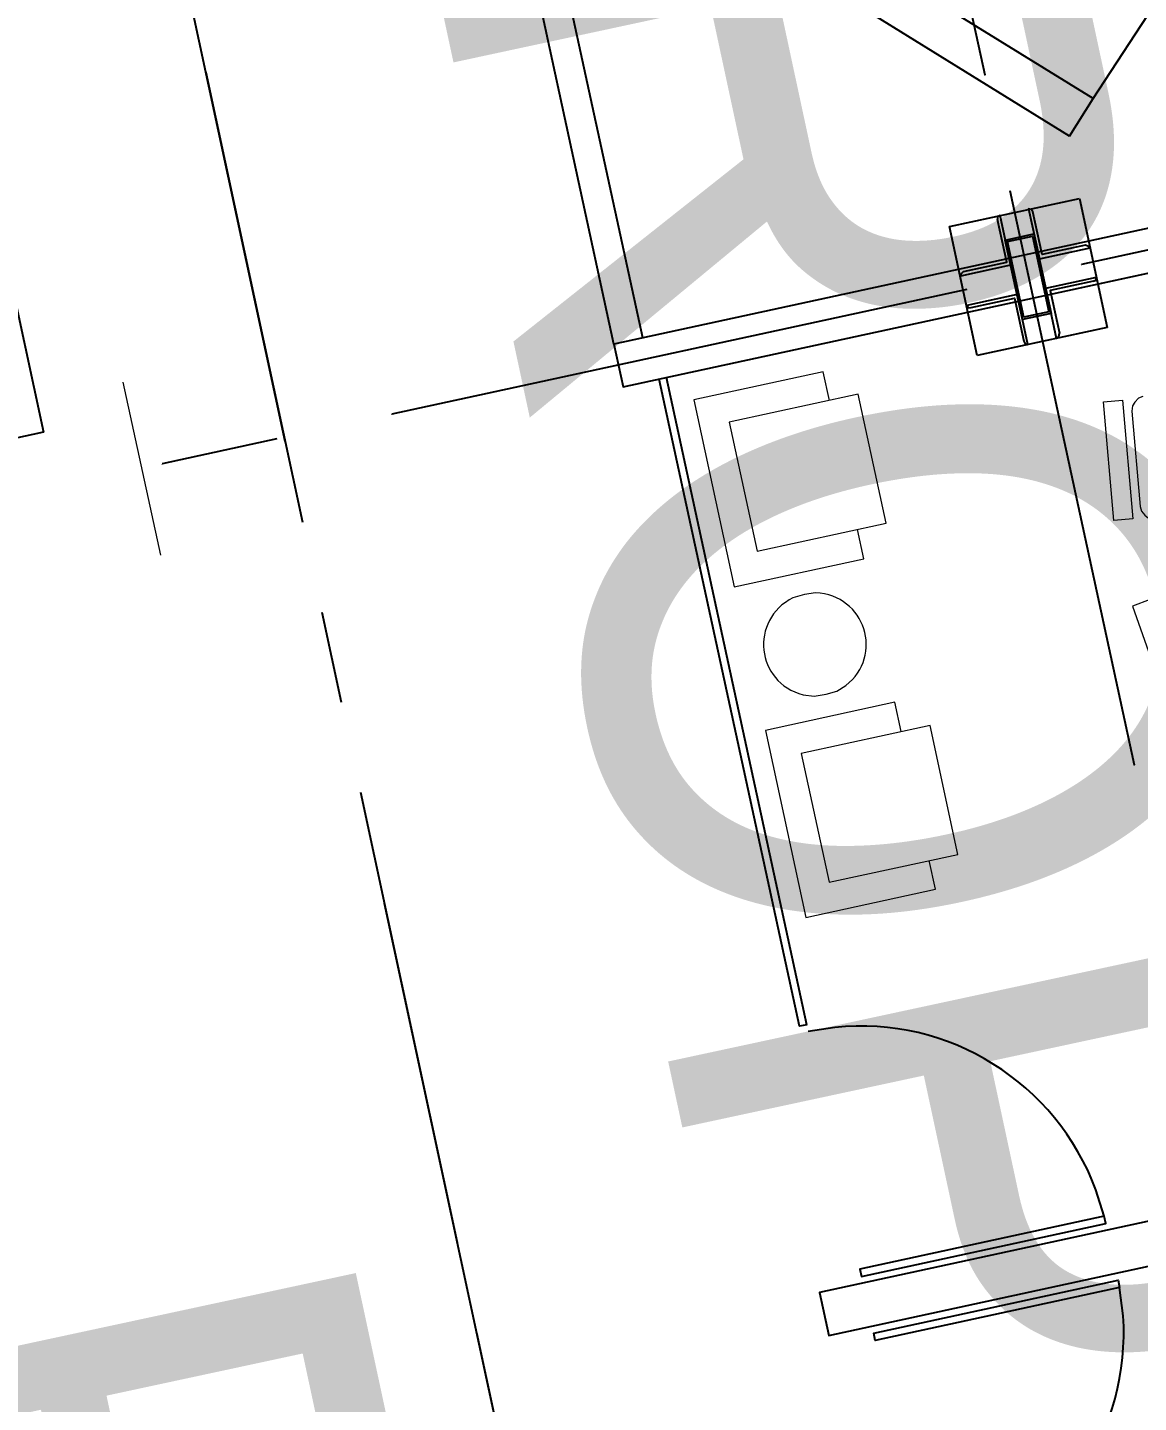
# Model space of a CAD drawing. Header units: inches. Extents: x -48022 to 80112, y -8164 to 5118.
# Drawn here: x 63819.1 to 63969.9, y 1316.2 to 1502.9 of the extents above; entities that cross this region are included whole.
import ezdxf
from ezdxf.xclip import XClip

# ---------------------------------------------------------------- set-up
doc = ezdxf.new("R2010")
doc.units = ezdxf.units.IN
doc.header["$LTSCALE"] = 10
doc.header["$XCLIPFRAME"] = 0
doc.header["$PDMODE"] = 32
doc.linetypes.add('Amconstr', pattern=[9999, 9999, 0])
doc.linetypes.add('CENTER', pattern=[2, 1.25, -0.25, 0.25, -0.25])
for name, color, linetype in [('1_DIM', 1, 'Continuous'), ('1_TEXT', 3, 'Continuous'), ('FURN', 6, 'Continuous'), ('FURNITURE', 2, 'Continuous'), ('new partion wall', 1, 'Continuous'), ('ROAD CL', 251, 'CENTER')]:
    doc.layers.add(name, color=color, linetype=linetype)
doc.styles.add('ARC_IMP 001 1_1', font='ARIALN.TTF', dxfattribs={"height": 0.078125})
doc.styles.get("Standard").update_dxf_attribs({"font": 'sanss___.ttf'})
doc.dimstyles.new('STANDARD_WS', dxfattribs={"dimscale": 180, "dimtxt": 0.18, "dimasz": 0.0625, "dimexe": 0.1875, "dimexo": 0.0625, "dimgap": 0.09375, "dimtad": 0, "dimdec": 0, "dimzin": 3, "dimdsep": 46, "dimlunit": 4, "dimtxsty": 'Standard', "dimblk": 'DOT', "dimcen": 0.09375, "dimadec": 3, "dimazin": 0, "dimtfac": 1, "dimtdec": 0, "dimtofl": 0, "dimtmove": 1, "dimatfit": 3, "dimldrblk": 'CLOSED', "dimfxl": 0, "dimfrac": 2, "dimtolj": 1, "dimtzin": 3, "dimarcsym": 0})

# ---------------------------------------------------------------- blocks, each defined once
blk = doc.blocks.new('pdf plan')
at = {"color": 250, "linetype": 'Continuous', "lineweight": -2}
for p, q in [((302.445, 408.636), (301.717, 408.57)), ((305.125, 408.57), (304.38, 408.636)), ((296.061, 402.731), (296.011, 402.02))]:
    blk.add_line(p, q, dxfattribs=at)
at = {"color": 250, "linetype": 'Continuous', "lineweight": 13}
for points in [[(277.156, 437.631), (277.156, 412.953), (277.156, 412.953)], [(278.314, 437.631), (278.314, 412.953), (278.314, 412.953)], [(302.826, 437.631), (302.826, 400.846), (302.826, 400.846)], [(304, 437.631), (304, 400.846), (304, 400.846)], [(277.156, 410.935), (277.156, 400.846), (277.156, 400.846)], [(278.314, 410.935), (278.314, 400.846), (278.314, 400.846)], [(277.156, 400.846), (278.314, 400.846), (278.314, 400.846)], [(302.826, 400.846), (304, 400.846), (304, 400.846)]]:
    blk.add_lwpolyline(points, dxfattribs=at)
at = {"color": 250, "linetype": 'Continuous', "lineweight": -2}
for points in [[(277.718, 416.493), (277.718, 413.383), (277.718, 413.383)], [(279.488, 412.325), (278.132, 412.325), (278.132, 413.697)], [(278.214, 413.598), (278.198, 413.664), (278.132, 413.697)], [(278.214, 413.598), (278.214, 412.424), (279.372, 412.424)], [(279.488, 412.325), (279.455, 412.391), (279.372, 412.424)], [(269.167, 411.944), (272.276, 411.944), (272.276, 411.944)], [(275.403, 411.944), (290.95, 411.944), (290.95, 411.944)], [(275.981, 411.547), (276.014, 411.481), (276.081, 411.464)], [(275.981, 411.547), (277.338, 411.547), (277.338, 410.191)], [(277.238, 410.29), (277.238, 411.464), (276.081, 411.464)], [(277.238, 410.29), (277.288, 410.207), (277.338, 410.191)], [(277.718, 410.274), (277.718, 394.71), (277.718, 394.71)], [(295.829, 402.02), (278.314, 402.02), (278.314, 402.02)], [(295.829, 402.02), (295.829, 401.822), (295.829, 401.822)], [(295.829, 401.822), (278.314, 401.822), (278.314, 401.822)], [(277.718, 391.6), (277.718, 388.491), (277.718, 388.491)]]:
    blk.add_lwpolyline(points, dxfattribs=at)
at = {"color": 250, "linetype": 'Continuous', "lineweight": 9}
for points in [[(281.473, 414.227), (281.489, 414.111), (281.572, 413.995), (281.655, 413.912), (281.787, 413.863), (284.301, 413.548), (284.433, 413.548), (284.549, 413.615), (284.648, 413.697), (284.698, 413.813)], [(279.041, 406.106), (279.041, 402.599), (284.102, 402.599), (284.102, 406.106), (283.309, 406.106)], [(279.819, 406.106), (279.041, 406.106), (279.041, 406.106)], [(287.989, 406.106), (287.989, 402.599), (293.051, 402.599), (293.051, 406.106)], [(288.783, 406.106), (287.989, 406.106), (287.989, 406.106)], [(293.051, 406.106), (292.273, 406.106), (292.273, 406.106)], [(287.394, 404.369), (287.377, 404.667), (287.278, 404.931)], [(284.714, 404.667), (284.698, 404.369), (284.714, 404.055)], [(287.278, 403.773), (287.377, 404.055), (287.394, 404.369)], [(280.067, 387.948), (275.386, 387.948), (275.386, 387.948)]]:
    blk.add_lwpolyline(points, dxfattribs=at)
at = {"color": 250, "linetype": 'Continuous', "lineweight": -2}
for points in [[(276.081, 412.424), (276.014, 412.391), (275.981, 412.325), (277.338, 412.325), (277.338, 413.697), (277.288, 413.664), (277.238, 413.598), (277.238, 412.424)], [(278.81, 412.325), (278.81, 411.547), (276.66, 411.547), (276.66, 412.325)], [(278.76, 412.275), (278.76, 411.597), (276.709, 411.597), (276.709, 412.275)], [(279.372, 411.464), (279.455, 411.481), (279.488, 411.547), (278.132, 411.547), (278.132, 410.191), (278.198, 410.207), (278.214, 410.29), (278.214, 411.464)], [(302.445, 408.636), (302.445, 402.02), (302.644, 402.02), (302.644, 408.636)], [(304.38, 408.636), (304.38, 402.02), (304.182, 402.02), (304.182, 408.636)]]:
    blk.add_lwpolyline(points, close=True, dxfattribs=at)
at = {"color": 250, "linetype": 'Continuous', "lineweight": 9}
for points in [[(281.39, 413.185), (281.456, 413.681), (284.582, 413.284), (284.516, 412.788)], [(289.958, 413.185), (289.891, 413.681), (286.765, 413.284), (286.832, 412.788)], [(279.819, 406.883), (279.819, 403.393), (283.309, 403.393), (283.309, 406.883)], [(288.783, 406.883), (288.783, 403.393), (292.273, 403.393), (292.273, 406.883)]]:
    blk.add_lwpolyline(points, close=True, dxfattribs=at)
at = {"color": 250, "linetype": 'Continuous', "lineweight": -2}
for points in [[(301.717, 408.57), (298.74, 408.14), (296.375, 405.742), (296.061, 402.731)], [(310.765, 402.731), (310.434, 405.758), (308.118, 408.123), (305.125, 408.57)]]:
    blk.add_open_spline(points, degree=3, dxfattribs=at)
at = {"color": 250, "linetype": 'Continuous', "lineweight": 9}
for points in [[(287.278, 404.931), (286.732, 406.089), (285.045, 405.94), (284.714, 404.667)], [(284.714, 404.055), (285.045, 402.798), (286.699, 402.616), (287.278, 403.773)]]:
    blk.add_open_spline(points, degree=3, dxfattribs=at)
at = {"layer": 'FURN', "color": 250, "linetype": 'Amconstr', "lineweight": 25}
for p, q in [((273.516, 414.594), (270.708, 417.44)), ((273.495, 414.614), (266.264, 407.114)), ((274.33, 413.793), (273.495, 414.614)), ((274.33, 413.793), (266.754, 405.944)), ((277.156, 406.302), (277.156, 406.302)), ((277.156, 401.625), (226.751, 401.626)), ((277.156, 400.846), (225.972, 400.847))]:
    blk.add_line(p, q, dxfattribs=at)
blk.add_lwpolyline([(271.449, 362.866), (271.489, 385.616), (276.233, 385.608), (276.193, 362.857)], dxfattribs=at)
at = {"layer": 'FURNITURE', "color": 250, "linetype": 'Amconstr', "lineweight": 25}
blk.add_lwpolyline([(275.999, 413.701), (279.489, 413.695), (279.483, 410.175), (275.993, 410.181)], close=True, dxfattribs=at)
at = {"layer": 'new partion wall', "color": 250}
for points in [[(277.156, 437.668), (277.156, 400.846), (278.314, 400.846), (278.314, 437.631), (277.156, 437.631)], [(302.826, 437.668), (302.826, 400.846), (303.983, 400.846), (303.983, 437.631), (302.826, 437.631)]]:
    blk.add_lwpolyline(points, dxfattribs=at)
at = {"layer": 'ROAD CL', "ltscale": 5}
blk.add_lwpolyline([(704.059, 239.558), (552.829, 391.321), (159.011, 392.014)], dxfattribs=at)
blk = doc.blocks.new('_Dot')
at = {"color": 0, "linetype": 'ByBlock', "lineweight": -2}
blk.add_line((-0.5, 0), (-1, 0), dxfattribs=at)
at = {"color": 0, "linetype": 'ByBlock', "const_width": 0.5}
blk.add_lwpolyline([(-0.25, 0, 1), (0.25, 0, 1)], format="xyb", close=True, dxfattribs=at)
blk = doc.blocks.new('*D201')
at = {"layer": '1_DIM', "color": 0, "lineweight": -2, "transparency": 16777216}
blk.add_line((66319.12, -277.29), (66319.12, 641.74), dxfattribs=at)
for start, end in [(90.060638, 95.578407), (96.552079, 102.069847)]:
    blk.add_arc((66319.12, -10021.85), 10629.84, start, end, dxfattribs=at)
at = {"layer": 'Defpoints', "color": 0, "transparency": 16777216}
for p in [(63731.75, 2015.89), (65569.57, 581.53), (64150.66, 66.92), (66319.12, -288.54), (66319.12, -1080.54)]:
    blk.add_point(p, dxfattribs=at)
at = {"layer": '1_DIM', "color": 0, "lineweight": -2, "transparency": 16777216, "xscale": 11.25, "yscale": 11.25, "zscale": 11.25}
for p, rotation in [((66319.12, 607.99), 0.03031924790928877), ((64085.38, 370.64), 192.1001664814439)]:
    blk.add_blockref('_Dot', p, dxfattribs=dict(at, rotation=rotation))
at = {"layer": '1_DIM', "color": 0, "transparency": 16777216, "insert": (65195.96, 548.48), "char_height": 32.4, "attachment_point": 5, "rotation": 6.0652}
blk.add_mtext('\\A1;12.130°', dxfattribs=at)
blk = doc.blocks.new('_Closed')
at = {"color": 0, "linetype": 'ByBlock', "lineweight": -2}
for p, q in [((-1, 0.167), (0, 0)), ((-1, 0.167), (-1, -0.167)), ((0, 0), (-1, -0.167)), ((0, 0), (-1, 0))]:
    blk.add_line(p, q, dxfattribs=at)

msp = doc.modelspace()

# ---------------------------------------------------------------- linework, layer by layer
at = {"layer": 'ROAD CL', "color": 1, "ltscale": 5}
msp.add_lwpolyline([(63575.07, -823.84), (64150.66, 66.92), (63731.75, 2015.89)], dxfattribs=at)

# ---------------------------------------------------------------- block references
at = {"linetype": 'Amconstr', "lineweight": 25}
ref = msp.add_blockref('pdf plan', (61586.99, 2414.1), dxfattribs=dict(at, xscale=5.131858713091743, yscale=5.131858713091743, zscale=5.131858713091743, rotation=282.2313422511228))
XClip(ref).set_block_clipping_path([(164.4791717222, 449.2939431408), (576.659918646, 448.5683895352), (739.282937211, 285.3718372324), (658.1213050436, 204.4954374036), (528.9983881636, 334.0737409183), (235.5965602188, 334.5902103453), (235.5625337246, 315.2600524106), (164.2434555072, 315.3855939715)])

# ---------------------------------------------------------------- texts
at = {"layer": '1_TEXT', "linetype": 'Amconstr', "lineweight": 25, "insert": (64041.47, 1142.18), "char_height": 86.0695, "width": 931.0665, "attachment_point": 2, "rotation": 282.1305, "line_spacing_factor": 0.930915, "style": 'ARC_IMP 001 1_1'}
msp.add_mtext('PROPOSED ADMIN. BUILDING', dxfattribs=at)

# ---------------------------------------------------------------- dimensions: what is measured, and where the dimension line sits
at = {"layer": '1_DIM'}
dim = msp.add_angular_dim_2l(base=(65569.5702, 581.5268), line1=((64150.6587, 66.9208), (63731.7517, 2015.8874)), line2=((66319.12, -1080.5431), (66319.12, -288.5431)), dimstyle='STANDARD_WS', dxfattribs=at)
dim.commit()
dim.dimension.update_dxf_attribs({"geometry": '*D201', "text_midpoint": (65195.9619, 548.4831)})

doc.saveas('drawing.dxf')
